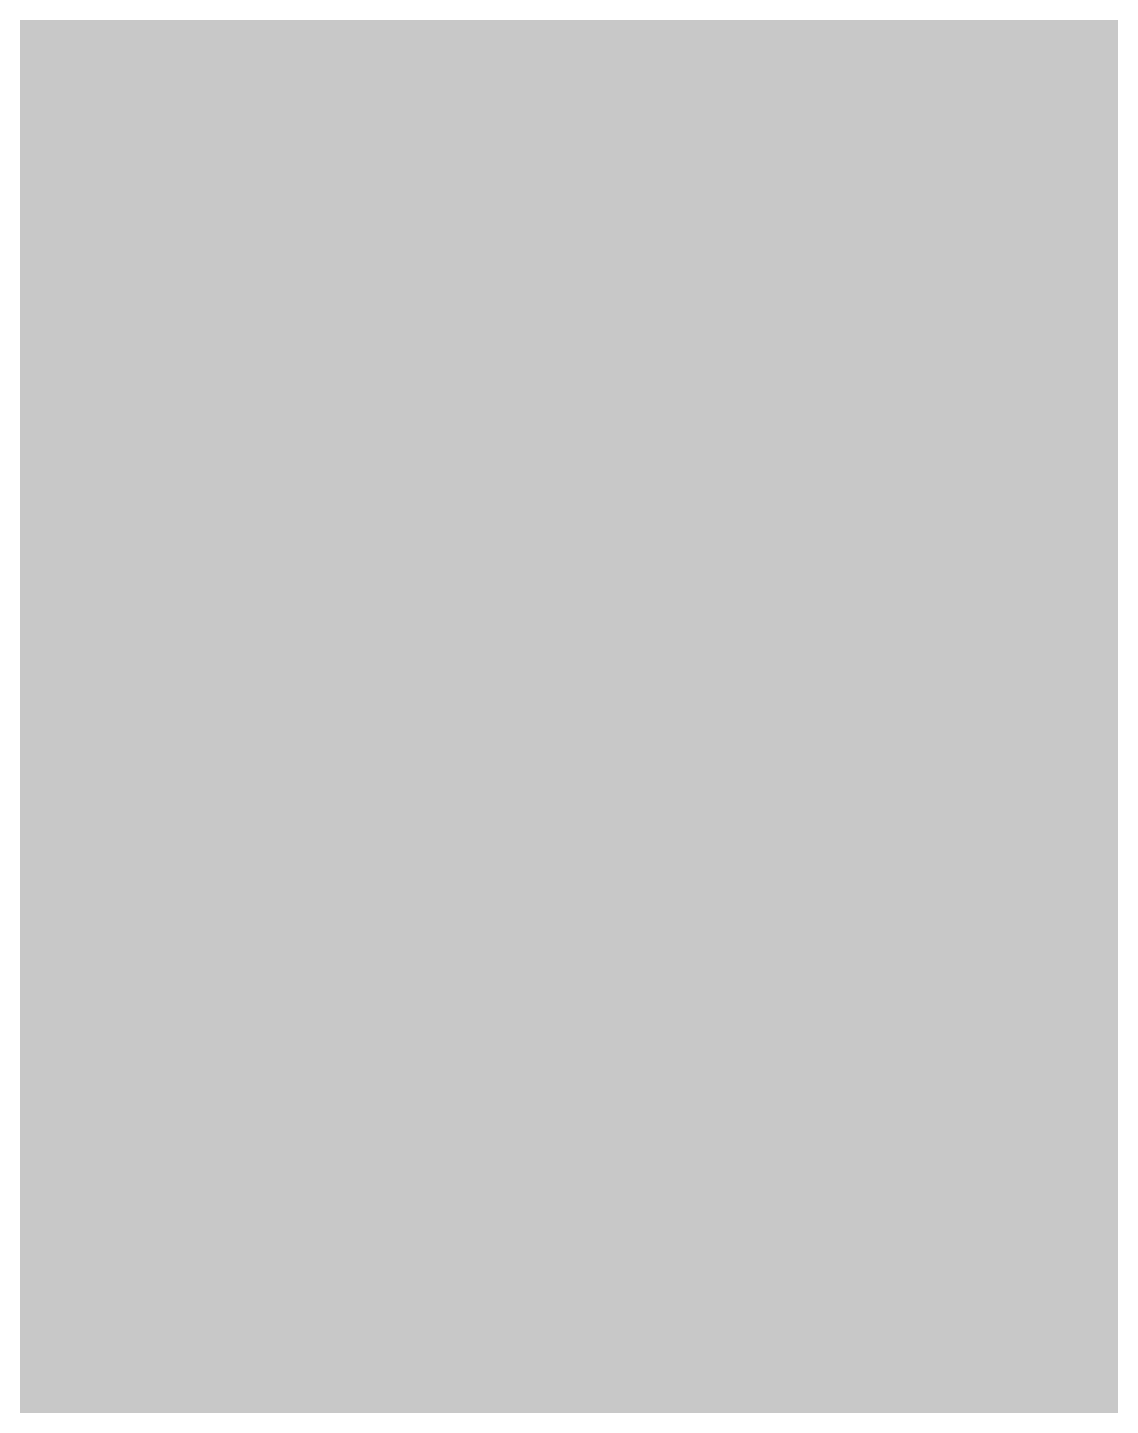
# Model space of a CAD drawing. Header units: millimetres. Extents: x -0.5 to 77.7, y -66.2 to -6.
# Drawn here: x 48.4787 to 48.5531, y -20.2242 to -20.1295 of the extents above; entities that cross this region are included whole.
import ezdxf

# ---------------------------------------------------------------- set-up
doc = ezdxf.new("R2010")
doc.units = ezdxf.units.MM
doc.header["$MEASUREMENT"] = 0
doc.layers.add('Inner1', color=7, linetype='Continuous', true_color=0x999966)
doc.layers.add('Top-Silkscreen-Layer', color=7, linetype='Continuous', true_color=0xffcc00)

msp = doc.modelspace()

# ---------------------------------------------------------------- hatches: boundary and pattern name
at = {"layer": 'Inner1'}
msp.add_hatch(color=256, dxfattribs=at).paths.add_polyline_path([(77.239014, -6.454153), (77.239014, -65.681991), (-0.02286, -65.681991), (-0.02286, -6.454153)])
at = {"layer": 'Top-Silkscreen-Layer'}
msp.add_hatch(color=256, dxfattribs=at).paths.add_polyline_path([(48.524277, -20.148232), (48.525972, -20.216943), (48.539021, -20.222631), (48.552312, -20.215363), (48.565596, -20.208088), (48.567095, -20.184703)])

# ---------------------------------------------------------------- linework, layer by layer
at = {"layer": 'Top-Silkscreen-Layer', "const_width": 0.254001}
for points in [[(48.424277, -20.26286), (48.450686, -20.331426), (48.43652, -20.257282)], [(48.425598, -20.149084), (48.438964, -20.216776), (48.449677, -20.148822)], [(48.518968, -19.931865), (48.517241, -19.977913), (48.556528, -19.931064)], [(48.523096, -20.034929), (48.510599, -20.042146), (48.509081, -20.062806), (48.559824, -20.091602)], [(48.710885, -20.046027), (48.735599, -20.107828), (48.758954, -20.042772)], [(48.723229, -19.917955), (48.707367, -19.970885), (48.76712, -19.954528), (48.768644, -19.937123), (48.755195, -19.92499), (48.738672, -19.913433)], [(48.524277, -20.148232), (48.525972, -20.216943), (48.539021, -20.222631), (48.552312, -20.215363), (48.565596, -20.208088), (48.567095, -20.184703)], [(48.418028, -20.047695), (48.406217, -20.062115), (48.410999, -20.077699), (48.429363, -20.098768), (48.442952, -20.104245), (48.455525, -20.090699), (48.456528, -20.045751)], [(48.220797, -20.163678), (48.21846, -20.201672), (48.268098, -20.185912)], [(48.221381, -20.268701), (48.215882, -20.318718), (48.268689, -20.303818)], [(48.514212, -20.265846), (48.503099, -20.274775), (48.503099, -20.297059), (48.503099, -20.319344), (48.514212, -20.328273), (48.571273, -20.30199), (48.574226, -20.281147), (48.563659, -20.269036)], [(48.521572, -20.369813), (48.535853, -20.451888), (48.572099, -20.40718), (48.5706, -20.381072), (48.555595, -20.371022)], [(48.413094, -20.383074), (48.41011, -20.43776), (48.417127, -20.448756), (48.438094, -20.448756), (48.459068, -20.448756), (48.466085, -20.43776), (48.438094, -20.371604)]]:
    msp.add_lwpolyline(points, close=True, dxfattribs=at)
for points in [[(48.65435, -19.877791), (48.637771, -19.79817), (48.620511, -19.87841)], [(48.751131, -20.253888), (48.737663, -20.24587), (48.720829, -20.255082), (48.699531, -20.275758), (48.695067, -20.287221), (48.676582, -20.268606), (48.666847, -20.216776), (48.684773, -20.193355), (48.693949, -20.181397), (48.68605, -20.171849), (48.659919, -20.109546), (48.675051, -20.086322), (48.683357, -20.067686), (48.67549, -20.050237), (48.65536, -20.027442), (48.656522, -19.992019)], [(48.393098, -20.523331), (48.378099, -20.488287), (48.37622, -20.444125), (48.376956, -20.384138), (48.373051, -20.327785), (48.373096, -20.2664), (48.3706, -20.213367), (48.357449, -20.141925), (48.355354, -20.108993), (48.375483, -20.085135), (48.383357, -20.067686), (48.375483, -20.050237), (48.355354, -20.026379), (48.355684, -19.993097)], [(48.61879, -19.993469), (48.630862, -20.008762), (48.628099, -20.019555), (48.615838, -20.027442), (48.595708, -20.050237), (48.58784, -20.067686), (48.595143, -20.083875), (48.610269, -20.107515), (48.603099, -20.147066), (48.600598, -20.209996), (48.613101, -20.239716), (48.600598, -20.263676), (48.588101, -20.274957), (48.588101, -20.294867), (48.60042, -20.328914), (48.594749, -20.379215)], [(48.754503, -20.370847), (48.738412, -20.360571), (48.721362, -20.368742), (48.701296, -20.385929), (48.69828, -20.394945), (48.685434, -20.385288), (48.665844, -20.36068), (48.6591, -20.345722), (48.669851, -20.331244), (48.688945, -20.309462), (48.697289, -20.302157), (48.703982, -20.318245), (48.710675, -20.334332), (48.733922, -20.336058), (48.757176, -20.337784)]]:
    msp.add_lwpolyline(points, dxfattribs=at)

doc.saveas('drawing.dxf')
